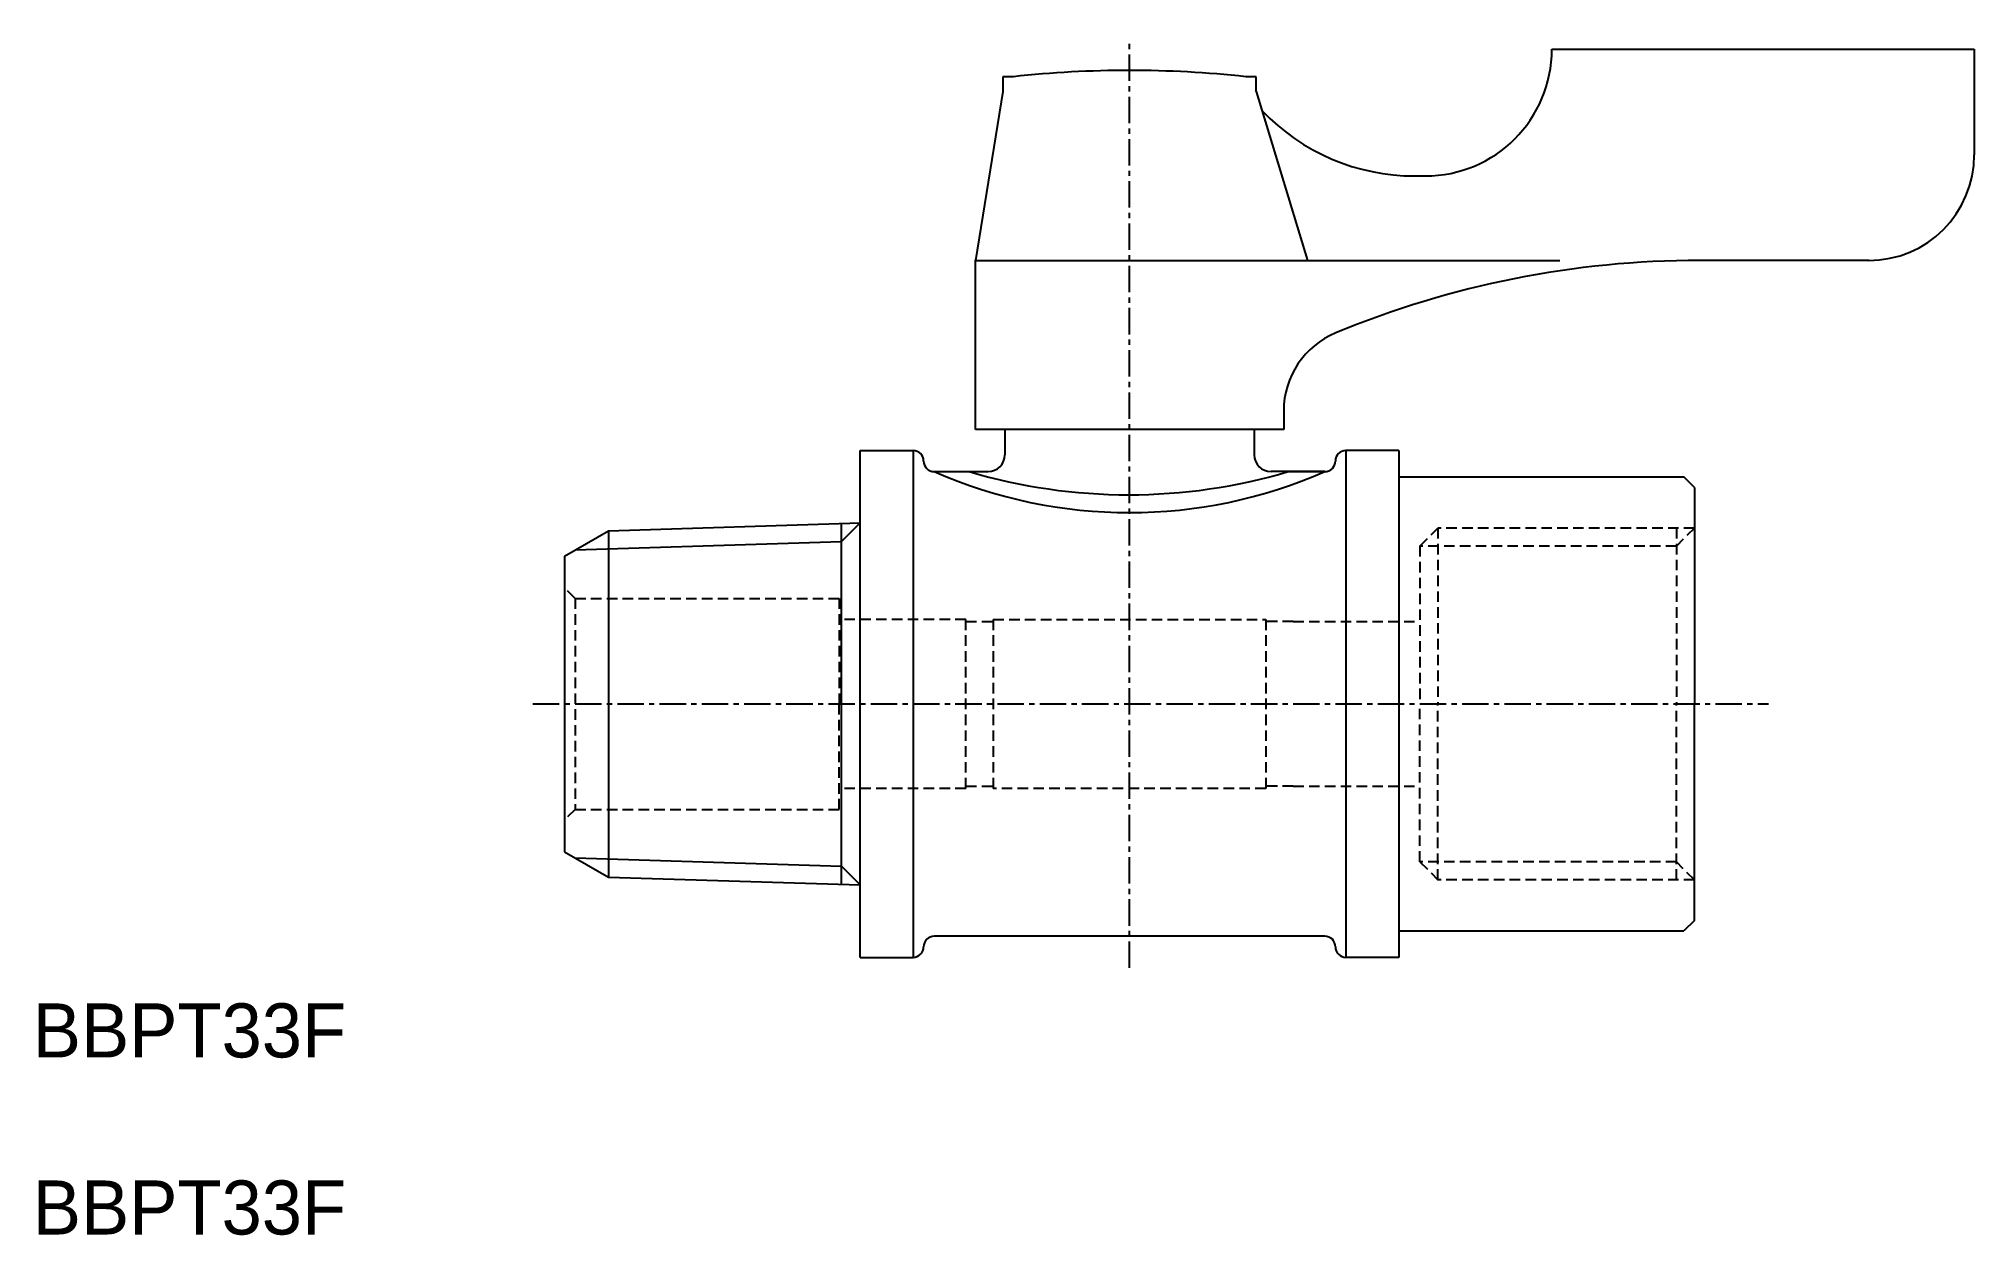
# Model space of a CAD drawing. Extents: x -63 to 341, y 0 to 339.
# Drawn here: x 249.6 to 341.3, y 282.6 to 339.2 of the extents above; entities outside this region: 3.
import ezdxf

# ---------------------------------------------------------------- set-up
doc = ezdxf.new("R2010")
doc.units = 0
doc.linetypes.add('CENTER', pattern=[2, 1.25, -0.25, 0.25, -0.25])
doc.linetypes.add('DASHED', pattern=[0.75, 0.5, -0.25])
doc.layers.get('0').update_dxf_attribs({"linetype": 'CONTINUOUS'})
doc.layers.add('CENTER', color=1, linetype='CENTER')

msp = doc.modelspace()

# ---------------------------------------------------------------- linework, layer by layer
at = {"color": 7, "linetype": 'CONTINUOUS'}
for p, q in [((321.292, 338.72), (341.292, 338.72)), ((321.292, 338.72), (321.292, 338.72)), ((341.292, 338.72), (341.292, 333.72)), ((295.292, 337.42), (295.292, 336.72)), ((295.792, 337.42), (295.292, 337.42)), ((307.292, 337.42), (306.792, 337.42)), ((307.292, 336.72), (307.292, 337.42)), ((295.292, 336.72), (293.992, 328.72)), ((307.292, 336.72), (309.715, 328.72)), ((314.792, 332.72), (315.292, 332.72)), ((293.959, 328.72), (321.672, 328.72)), ((293.992, 320.72), (293.992, 328.72)), ((336.292, 328.72), (328.292, 328.72)), ((308.592, 321.595), (308.592, 320.72)), ((308.592, 320.72), (293.992, 320.72)), ((295.392, 320.72), (295.392, 319.52)), ((307.192, 320.72), (307.192, 319.52)), ((288.542, 295.72), (288.542, 319.72)), ((288.542, 319.72), (291.042, 319.72)), ((291.042, 319.72), (291.042, 295.72)), ((291.542, 319.22), (291.542, 319.22)), ((311.042, 319.22), (311.042, 319.22)), ((314.042, 319.72), (311.542, 319.72)), ((311.542, 319.72), (311.542, 295.72)), ((314.042, 319.72), (314.042, 295.72)), ((292.042, 318.72), (292.042, 318.72)), ((292.042, 318.72), (294.592, 318.72)), ((292.042, 318.72), (293.706, 318.72)), ((307.992, 318.72), (307.992, 318.72)), ((307.992, 318.72), (307.992, 318.72)), ((310.542, 318.72), (307.992, 318.72)), ((308.808, 318.72), (310.542, 318.72)), ((314.042, 318.47), (327.542, 318.47)), ((328.042, 317.97), (327.542, 318.47)), ((328.042, 317.97), (328.042, 307.72)), ((276.616, 315.917), (288.542, 316.29)), ((287.658, 299.177), (287.658, 316.262)), ((274.542, 314.72), (276.616, 315.917)), ((276.616, 315.917), (276.616, 299.523)), ((274.542, 314.72), (274.542, 300.72)), ((328.042, 297.47), (328.042, 307.72)), ((274.542, 300.72), (276.616, 299.523)), ((276.616, 299.523), (288.542, 299.15)), ((314.042, 296.97), (327.542, 296.97)), ((328.042, 297.47), (327.542, 296.97)), ((291.542, 296.22), (291.542, 296.22)), ((310.542, 296.72), (292.042, 296.72)), ((311.042, 296.22), (311.042, 296.22)), ((288.542, 295.72), (291.042, 295.72)), ((314.042, 295.72), (311.542, 295.72))]:
    msp.add_line(p, q, dxfattribs=at)
at = {"color": 3, "linetype": 'CONTINUOUS'}
for p, q in [((288.542, 316.29), (287.658, 315.406)), ((275.048, 315.012), (287.658, 315.406)), ((275.048, 300.428), (287.658, 300.034)), ((288.542, 299.15), (287.658, 300.034))]:
    msp.add_line(p, q, dxfattribs=at)
at = {"color": 3, "linetype": 'DASHED'}
for p, q in [((315.042, 315.195), (315.898, 316.051)), ((328.042, 316.051), (315.898, 316.051)), ((315.898, 316.051), (315.898, 307.72)), ((328.042, 316.051), (327.186, 315.195)), ((327.186, 316.051), (327.186, 307.72)), ((327.186, 315.195), (315.042, 315.195)), ((315.042, 315.195), (315.042, 307.72)), ((275.042, 312.72), (274.542, 313.22)), ((275.042, 312.72), (287.542, 312.72)), ((275.042, 312.72), (275.042, 302.72)), ((287.542, 312.72), (287.542, 307.72)), ((293.542, 311.72), (287.542, 311.72)), ((293.542, 303.72), (293.542, 311.72)), ((293.542, 311.62), (294.842, 311.62)), ((294.842, 311.72), (294.842, 303.72)), ((294.842, 311.72), (307.742, 311.72)), ((307.742, 311.72), (307.742, 303.72)), ((309.042, 311.62), (307.742, 311.62)), ((309.042, 311.62), (315.042, 311.62)), ((287.542, 302.72), (287.542, 307.72)), ((315.042, 300.245), (315.042, 307.72)), ((315.898, 299.389), (315.898, 307.72)), ((327.186, 299.389), (327.186, 307.72)), ((293.542, 303.72), (287.542, 303.72)), ((293.542, 303.82), (294.842, 303.82)), ((307.742, 303.72), (294.842, 303.72)), ((309.042, 303.82), (307.742, 303.82)), ((309.042, 303.82), (315.042, 303.82)), ((275.042, 302.72), (274.542, 302.22)), ((275.042, 302.72), (287.542, 302.72)), ((327.186, 300.245), (315.042, 300.245)), ((315.042, 300.245), (315.898, 299.389)), ((328.042, 299.389), (327.186, 300.245)), ((328.042, 299.389), (315.898, 299.389))]:
    msp.add_line(p, q, dxfattribs=at)
at = {"color": 7, "linetype": 'CONTINUOUS'}
for centre, radius, start, end in [((315.292, 338.72), 6, 270, 0), ((301.292, 287.153), 50.567, 83.75574, 96.24426), ((314.792, 342.72), 10, 223.76009, 270), ((336.292, 333.72), 5, 270, 0), ((328.292, 283.72), 45, 90, 112.5151), ((312.592, 321.595), 4, 112.5151, 180), ((291.042, 319.22), 0.5, 0, 90), ((292.042, 319.22), 0.5, 180, 270), ((294.592, 319.52), 0.8, 270, 0), ((307.992, 319.52), 0.8, 180, 270), ((310.542, 319.22), 0.5, 270, 0), ((311.542, 319.22), 0.5, 90, 180), ((301.292, 339.813), 23.032, 246.32105, 293.67895), ((301.257, 344.219), 26.594, 253.50407, 286.49593), ((291.042, 296.22), 0.5, 270, 0), ((292.042, 296.22), 0.5, 90, 180), ((310.542, 296.22), 0.5, 0, 90), ((311.542, 296.22), 0.5, 180, 270)]:
    msp.add_arc(centre, radius, start, end, dxfattribs=at)
for p in [(75.859, 77.238), (75.859, 77.238), (-62.841, -0.399)]:
    msp.add_point(p, dxfattribs=at)
at = {"layer": 'CENTER', "color": 1, "linetype": 'CENTER'}
for p, q in [((301.292, 295.22), (301.292, 339.22)), ((273.042, 307.72), (331.542, 307.72))]:
    msp.add_line(p, q, dxfattribs=at)

# ---------------------------------------------------------------- texts
at = {"color": 7, "linetype": 'CONTINUOUS'}
for p in [(249.362, 290.981), (249.362, 282.596)]:
    msp.add_text('BBPT33F', height=2.5597, dxfattribs=at).set_placement(p)

doc.saveas('drawing.dxf')
